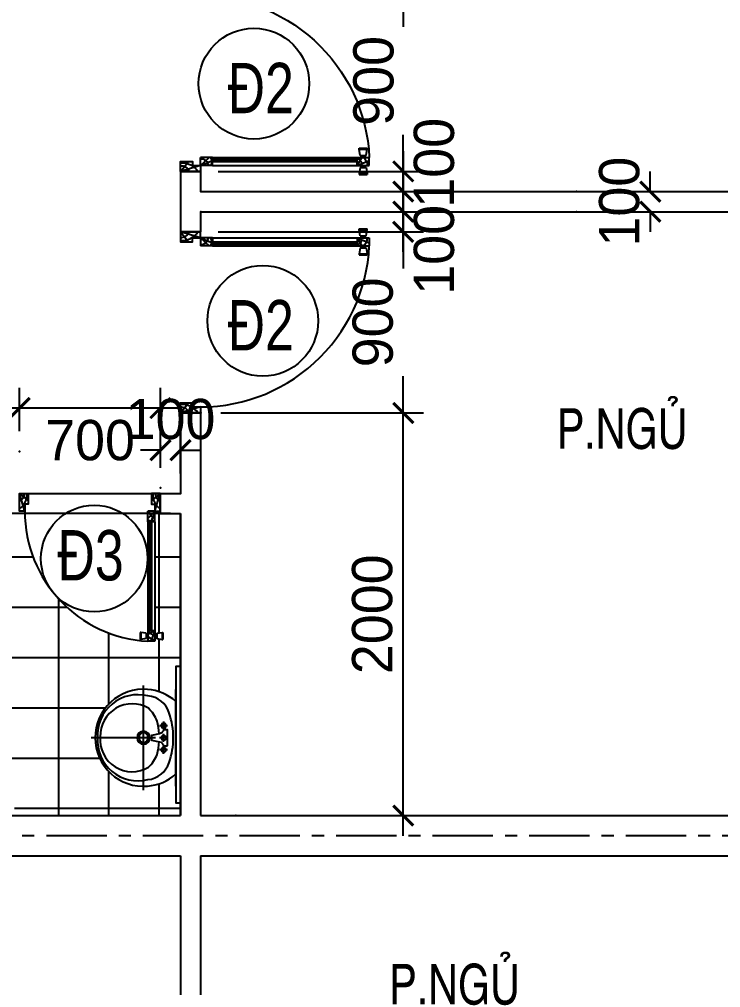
# Model space of a CAD drawing. Header units: inches. Extents: x -844707 to -690155, y -211546 to -175871.
# Drawn here: x -740182 to -736695, y -188168 to -183357 of the extents above; entities that cross this region are included whole.
import ezdxf

# ---------------------------------------------------------------- set-up
doc = ezdxf.new("R2010")
doc.units = ezdxf.units.IN
doc.header["$LTSCALE"] = 48
doc.header["$MEASUREMENT"] = 0
doc.linetypes.add('CENTER', pattern=[2, 1.25, -0.25, 0.25, -0.25])
for name, color, linetype in [('DWGSHARE.com-1HATCHCO-DWGSHARE.com', 8, 'Continuous'), ('DWGSHARE.com-CUA-DWGSHARE.com', 231, 'Continuous'), ('DWGSHARE.com-DIM-DWGSHARE.com', 251, 'Continuous'), ('DWGSHARE.com-HATCH-DWGSHARE.com', 8, 'Continuous'), ('DWGSHARE.com-LAYER1-DWGSHARE.com', 150, 'Continuous'), ('DWGSHARE.com-NET-DWGSHARE.com', 245, 'Continuous'), ('DWGSHARE.com-text-DWGSHARE.com', 3, 'Continuous'), ('DWGSHARE.com-truc-DWGSHARE.com', 250, 'CENTER'), ('DWGSHARE.com-TUONG-DWGSHARE.com', 7, 'Continuous')]:
    doc.layers.add(name, color=color, linetype=linetype)
doc.layers.add('DWGSHARE.com-DefPoints-DWGSHARE.com', color=7, linetype='Continuous', plot=False)
doc.styles.add('KTEN', font='', dxfattribs={"width": 0.9})
doc.styles.add('VNI-AVO', font='')
doc.styles.get('KTEN').set_extended_font_data('VNI-Helve-Condense')
doc.styles.get('VNI-AVO').set_extended_font_data('VNI-Avo')
doc.dimstyles.new('tl1-100', dxfattribs={"dimtxt": 200, "dimasz": 100, "dimexe": 100, "dimexo": 100, "dimgap": 50, "dimtad": 1, "dimdec": 0, "dimzin": 0, "dimdsep": 46, "dimtxsty": 'VNI-AVO', "dimblk": 'ARCHTICK', "dimcen": 1, "dimdle": 100, "dimclrd": 256, "dimclre": 256, "dimclrt": 2, "dimadec": 0, "dimazin": 0, "dimtfac": 1, "dimtdec": 0, "dimtix": 1, "dimtofl": 0, "dimtmove": 2, "dimatfit": 3, "dimldrblk": 'ARCHTICK', "dimfxl": 1, "dimtolj": 2, "dimtzin": 0, "dimarcsym": 0})

# ---------------------------------------------------------------- blocks, each defined once
blk = doc.blocks.new('A$C070A4A40')
at = {"layer": 'DWGSHARE.com-1HATCHCO-DWGSHARE.com', "ltscale": 50}
for p, q in [((5715, 11430), (6985, 11430)), ((6350, 12065), (6350, 10795)), ((7620, 11430), (8890, 11430)), ((8255, 12065), (8255, 10795)), ((10795, 11430), (9525, 11430)), ((10160, 12065), (10160, 10795)), ((8255, 10160), (8255, 0)), ((0, 8255), (16510, 8255))]:
    blk.add_line(p, q, dxfattribs=at)
for points in [[(13970, 13335, -0.1732137), (15875, 8890, -0.4410793), (8255, 635, -0.4410793), (635, 8890, -0.1732137), (2540, 13335)], [(8872, 10703, -0.0463193), (10871, 10403, -0.1135144), (12902, 9046, -0.5923118), (8404, 1416, -0.6103479), (3608, 9046, -0.1135144), (5639, 10403, -0.0463193), (7638, 10703, -0.0463193)], [(6985, 12065), (9525, 12065), (9525, 11430, 0.2455223), (8890, 10795), (8636, 9525), (7874, 9525), (7620, 10795, 0.2833923), (6985, 11430), (6985, 12065)]]:
    blk.add_lwpolyline(points, format="xyb", dxfattribs=at)
blk.add_lwpolyline([(635, 13335), (15875, 13335)], dxfattribs=at)
blk.add_lwpolyline([(12140, 12308, -0.3234981), (14857, 8928, -0.5095126), (8255, 1015, -0.509742), (1654, 8932, -0.3041567), (4366, 12306, -0.1664175)], format="xyb", close=True, dxfattribs=at)
for centre, radius in [((6350, 11430), 381), ((8255, 11430), 381), ((10160, 11430), 381), ((8255, 8255), 1016), ((8255, 8255), 762)]:
    blk.add_circle(centre, radius, dxfattribs=at)
blk = doc.blocks.new('LAVABO')
at = {"layer": 'DWGSHARE.com-1HATCHCO-DWGSHARE.com', "ltscale": 50}
blk.add_blockref('A$C070A4A40', (-8255, -13335), dxfattribs=at)
blk = doc.blocks.new('lvbguong')
at = {"layer": 'DWGSHARE.com-HATCH-DWGSHARE.com'}
blk.add_lwpolyline([(-9740, 181432.8), (-9716.7, 181432.8), (-9716.7, 180756.3), (-9740, 180756.3)], close=True, dxfattribs=at)
at = {"layer": 'DWGSHARE.com-LAYER1-DWGSHARE.com', "xscale": 0.03149606299120933, "yscale": 0.03149606299120933, "zscale": 0.03149606299120933, "rotation": 90}
blk.add_blockref('LAVABO', (-9716.7, 181079.1), dxfattribs=at)
blk = doc.blocks.new('D-01-800')
at = {"color": 1}
for p, q in [((-15, 788.9), (-15, 828.9)), ((-10, 828.9), (-15, 828.9)), ((20, 823.9), (-10, 828.9)), ((-10, 788.9), (-10, 828.9)), ((30, 778.9), (54.1, 838.9)), ((80, 823.9), (110, 828.9)), ((110, 788.9), (110, 828.9)), ((110, 828.9), (115, 828.9)), ((115, 788.9), (115, 828.9)), ((-10, 788.9), (-15, 788.9)), ((20, 793.9), (-10, 788.9)), ((20, 793.9), (20, 823.9)), ((30, 818.9), (20, 818.9)), ((30, 798.9), (20, 798.9)), ((30, 778.9), (70, 801.4)), ((70, 818.9), (80, 818.9)), ((70, 798.9), (80, 798.9)), ((80, 793.9), (80, 823.9)), ((80, 793.9), (110, 788.9)), ((110, 788.9), (115, 788.9)), ((30, 100), (54.1, 160)), ((30, 100), (70, 142.5)), ((30, 100), (0, 0)), ((770, 100), (800, 0)), ((0, 0), (50, 40.7)), ((800, 0), (750, 40.7))]:
    blk.add_line(p, q, dxfattribs=at)
at = {"color": 3}
for p, q in [((30, 838.9), (70, 838.9)), ((30, 778.9), (30, 838.9)), ((70, 778.9), (70, 838.9)), ((30, 778.9), (70, 778.9)), ((30, 160), (70, 160)), ((30, 160), (30, 100)), ((70, 160), (70, 100)), ((30, 100), (70, 100))]:
    blk.add_line(p, q, dxfattribs=at)
for p, q in [((30, 160), (30, 778.9)), ((50, 160), (50, 778.9)), ((60, 160), (60, 778.9)), ((70, 160), (70, 778.9))]:
    blk.add_line(p, q)
for points in [[(30, 60), (30, 100), (0, 100), (0, 0), (50, 0), (50, 60)], [(770, 60), (770, 100), (800, 100), (800, 0), (750, 0), (750, 60)]]:
    blk.add_lwpolyline(points, close=True, dxfattribs=at)
at = {"color": 1}
for centre, radius, start, end in [((34.1, 786.4), 42, 31.3101, 95.6269), ((30, 100), 740, 0, 86.9014), ((39.4, 776.4), 24.2, 6.0418, 112.8937), ((50, 121.4), 34.3, 54.3272, 125.7567), ((24.1, 100.8), 39.4, 358.8582, 81.3705), ((-53.7, 7.7), 96.3, 355.3922, 56.0902), ((853.7, 7.7), 96.3, 123.9098, 184.6078), ((-12.7, 4.4), 41, 353.8612, 71.9572), ((812.7, 4.4), 41, 108.0428, 186.1388)]:
    blk.add_arc(centre, radius, start, end, dxfattribs=at)
blk = doc.blocks.new('D-01-900')
at = {"color": 1}
for p, q in [((-15, 889), (-15, 929)), ((-10, 929), (-15, 929)), ((20, 924), (-10, 929)), ((-10, 889), (-10, 929)), ((20, 894), (20, 924)), ((30, 919), (20, 919)), ((30, 879), (54.1, 939)), ((70, 919), (80, 919)), ((80, 924), (110, 929)), ((80, 894), (80, 924)), ((110, 889), (110, 929)), ((110, 929), (115, 929)), ((115, 889), (115, 929)), ((-10, 889), (-15, 889)), ((20, 894), (-10, 889)), ((30, 899), (20, 899)), ((30, 879), (70, 901.6)), ((70, 899), (80, 899)), ((80, 894), (110, 889)), ((110, 889), (115, 889)), ((30, 100), (54.1, 160)), ((30, 100), (0, 0)), ((30, 100), (70, 142.5)), ((870, 100), (900, 0)), ((0, 0), (50, 40.7)), ((900, 0), (850, 40.7))]:
    blk.add_line(p, q, dxfattribs=at)
at = {"color": 3}
for p, q in [((30, 939), (70, 939)), ((30, 879), (30, 939)), ((70, 879), (70, 939)), ((30, 879), (70, 879)), ((30, 160), (70, 160)), ((30, 160), (30, 100)), ((70, 160), (70, 100)), ((30, 100), (70, 100))]:
    blk.add_line(p, q, dxfattribs=at)
for p, q in [((30, 160), (30, 879)), ((50, 160), (50, 879)), ((60, 160), (60, 879)), ((70, 160), (70, 879))]:
    blk.add_line(p, q)
for points in [[(30, 60), (30, 100), (0, 100), (0, 0), (50, 0), (50, 60)], [(870, 60), (870, 100), (900, 100), (900, 0), (850, 0), (850, 60)]]:
    blk.add_lwpolyline(points, close=True, dxfattribs=at)
at = {"color": 1}
for centre, radius, start, end in [((34.1, 886.5), 42, 31.3101, 95.6269), ((30, 100), 840, 357.2706, 87.2706), ((39.4, 876.5), 24.2, 6.0418, 112.8937), ((50, 121.4), 34.3, 54.3272, 125.7567), ((24.1, 100.8), 39.4, 358.8582, 81.3705), ((-53.7, 7.7), 96.3, 355.3922, 56.0902), ((953.7, 7.7), 96.3, 123.9098, 184.6078), ((-12.7, 4.4), 41, 353.8612, 71.9572), ((912.7, 4.4), 41, 108.0428, 186.1388)]:
    blk.add_arc(centre, radius, start, end, dxfattribs=at)
blk = doc.blocks.new('_ArchTick')
at = {"color": 0, "linetype": 'ByBlock', "const_width": 0.15}
blk.add_lwpolyline([(-0.5, -0.5), (0.5, 0.5)], dxfattribs=at)
blk = doc.blocks.new('*D655')
at = {"layer": 'DWGSHARE.com-DefPoints-DWGSHARE.com', "color": 0, "transparency": 16777216}
for p in [(-739280.1, -185313.1), (-738273.1, -185313.1), (-739104.6, -187313.1)]:
    blk.add_point(p, dxfattribs=at)
at = {"layer": 'DWGSHARE.com-DIM-DWGSHARE.com', "lineweight": -2, "transparency": 16777216}
for p, q in [((-738273.1, -187413.1), (-738273.1, -185213.1)), ((-739180.1, -185313.1), (-738173.1, -185313.1)), ((-739004.6, -187313.1), (-738173.1, -187313.1))]:
    blk.add_line(p, q, dxfattribs=at)
at = {"layer": 'DWGSHARE.com-DIM-DWGSHARE.com', "lineweight": -2, "transparency": 16777216, "xscale": 100, "yscale": 100, "zscale": 100}
for p, rotation in [((-738273.1, -185313.1), 90), ((-738273.1, -187313.1), 270)]:
    blk.add_blockref('_ArchTick', p, dxfattribs=dict(at, rotation=rotation))
at = {"layer": 'DWGSHARE.com-DIM-DWGSHARE.com', "color": 2, "transparency": 16777216, "insert": (-738426.6, -186313.1), "char_height": 200, "attachment_point": 5, "rotation": 90, "style": 'VNI-AVO'}
blk.add_mtext('\\A2;2000', dxfattribs=at)
blk = doc.blocks.new('*D656')
at = {"layer": 'DWGSHARE.com-DefPoints-DWGSHARE.com', "color": 0, "transparency": 16777216}
for p in [(-739280.1, -184313.1), (-738273.1, -184313.1), (-739292.5, -184413.1)]:
    blk.add_point(p, dxfattribs=at)
at = {"layer": 'DWGSHARE.com-DIM-DWGSHARE.com', "lineweight": -2, "transparency": 16777216}
for p, q in [((-738273.1, -184513.1), (-738273.1, -184213.1)), ((-739180.1, -184313.1), (-738173.1, -184313.1)), ((-739192.5, -184413.1), (-738173.1, -184413.1))]:
    blk.add_line(p, q, dxfattribs=at)
at = {"layer": 'DWGSHARE.com-DIM-DWGSHARE.com', "lineweight": -2, "transparency": 16777216, "xscale": 100, "yscale": 100, "zscale": 100}
for p, rotation in [((-738273.1, -184313.1), 90), ((-738273.1, -184413.1), 270)]:
    blk.add_blockref('_ArchTick', p, dxfattribs=dict(at, rotation=rotation))
at = {"layer": 'DWGSHARE.com-DIM-DWGSHARE.com', "color": 2, "transparency": 16777216, "insert": (-738119.6, -184502.5), "char_height": 200, "attachment_point": 5, "rotation": 90, "style": 'VNI-AVO'}
blk.add_mtext('\\A2;100', dxfattribs=at)
blk = doc.blocks.new('*D657')
at = {"layer": 'DWGSHARE.com-DefPoints-DWGSHARE.com', "color": 0, "transparency": 16777216}
for p in [(-739292.5, -184413.1), (-738273.1, -184413.1), (-739280.1, -185313.1)]:
    blk.add_point(p, dxfattribs=at)
at = {"layer": 'DWGSHARE.com-DIM-DWGSHARE.com', "lineweight": -2, "transparency": 16777216}
for p, q in [((-738273.1, -184313.1), (-738273.1, -184595.2)), ((-739192.5, -184413.1), (-738173.1, -184413.1)), ((-738273.1, -185413.1), (-738273.1, -185130.9)), ((-739180.1, -185313.1), (-738173.1, -185313.1))]:
    blk.add_line(p, q, dxfattribs=at)
at = {"layer": 'DWGSHARE.com-DIM-DWGSHARE.com', "lineweight": -2, "transparency": 16777216, "xscale": 100, "yscale": 100, "zscale": 100}
for p, rotation in [((-738273.1, -184413.1), 90), ((-738273.1, -185313.1), 270)]:
    blk.add_blockref('_ArchTick', p, dxfattribs=dict(at, rotation=rotation))
at = {"layer": 'DWGSHARE.com-DIM-DWGSHARE.com', "color": 2, "transparency": 16777216, "insert": (-738423.9, -184863.1), "char_height": 200, "attachment_point": 5, "rotation": 90, "style": 'VNI-AVO'}
blk.add_mtext('\\A2;900', dxfattribs=at)
blk = doc.blocks.new('*D658')
at = {"layer": 'DWGSHARE.com-DefPoints-DWGSHARE.com', "color": 0, "transparency": 16777216}
for p in [(-739292.5, -184113.1), (-739280.1, -184213.1), (-738273.1, -184213.1)]:
    blk.add_point(p, dxfattribs=at)
at = {"layer": 'DWGSHARE.com-DIM-DWGSHARE.com', "lineweight": -2, "transparency": 16777216}
for p, q in [((-738273.1, -184013.1), (-738273.1, -184313.1)), ((-739192.5, -184113.1), (-738173.1, -184113.1)), ((-739180.1, -184213.1), (-738173.1, -184213.1))]:
    blk.add_line(p, q, dxfattribs=at)
at = {"layer": 'DWGSHARE.com-DIM-DWGSHARE.com', "lineweight": -2, "transparency": 16777216, "xscale": 100, "yscale": 100, "zscale": 100}
for p, rotation in [((-738273.1, -184113.1), 90), ((-738273.1, -184213.1), 270)]:
    blk.add_blockref('_ArchTick', p, dxfattribs=dict(at, rotation=rotation))
at = {"layer": 'DWGSHARE.com-DIM-DWGSHARE.com', "color": 2, "transparency": 16777216, "insert": (-738119.6, -184070), "char_height": 200, "attachment_point": 5, "rotation": 90, "style": 'VNI-AVO'}
blk.add_mtext('\\A2;100', dxfattribs=at)
blk = doc.blocks.new('*D659')
at = {"layer": 'DWGSHARE.com-DefPoints-DWGSHARE.com', "color": 0, "transparency": 16777216}
for p in [(-739280.1, -183213.1), (-739292.5, -184113.1), (-738273.1, -184113.1)]:
    blk.add_point(p, dxfattribs=at)
at = {"layer": 'DWGSHARE.com-DIM-DWGSHARE.com', "lineweight": -2, "transparency": 16777216}
for p, q in [((-738273.1, -183113.1), (-738273.1, -183395.2)), ((-739180.1, -183213.1), (-738173.1, -183213.1)), ((-738273.1, -184213.1), (-738273.1, -183930.9)), ((-739192.5, -184113.1), (-738173.1, -184113.1))]:
    blk.add_line(p, q, dxfattribs=at)
at = {"layer": 'DWGSHARE.com-DIM-DWGSHARE.com', "lineweight": -2, "transparency": 16777216, "xscale": 100, "yscale": 100, "zscale": 100}
for p, rotation in [((-738273.1, -183213.1), 90), ((-738273.1, -184113.1), 270)]:
    blk.add_blockref('_ArchTick', p, dxfattribs=dict(at, rotation=rotation))
at = {"layer": 'DWGSHARE.com-DIM-DWGSHARE.com', "color": 2, "transparency": 16777216, "insert": (-738420.3, -183663.1), "char_height": 200, "attachment_point": 5, "rotation": 90, "style": 'VNI-AVO'}
blk.add_mtext('\\A2;900', dxfattribs=at)
blk = doc.blocks.new('*D665')
at = {"layer": 'DWGSHARE.com-DefPoints-DWGSHARE.com', "color": 0, "transparency": 16777216}
for p in [(-737411.5, -184213.1), (-737411.5, -184313.1), (-737045.1, -184313.1)]:
    blk.add_point(p, dxfattribs=at)
at = {"layer": 'DWGSHARE.com-DIM-DWGSHARE.com', "lineweight": -2, "transparency": 16777216}
for p, q in [((-737045.1, -184213.1), (-737045.1, -184113.1)), ((-737311.5, -184213.1), (-736945.1, -184213.1)), ((-737311.5, -184313.1), (-736945.1, -184313.1)), ((-737045.1, -184313.1), (-737045.1, -184413.1))]:
    blk.add_line(p, q, dxfattribs=at)
at = {"layer": 'DWGSHARE.com-DIM-DWGSHARE.com', "lineweight": -2, "transparency": 16777216, "xscale": 100, "yscale": 100, "zscale": 100}
for p, rotation in [((-737045.1, -184213.1), 270), ((-737045.1, -184313.1), 90)]:
    blk.add_blockref('_ArchTick', p, dxfattribs=dict(at, rotation=rotation))
at = {"layer": 'DWGSHARE.com-DIM-DWGSHARE.com', "color": 2, "transparency": 16777216, "insert": (-737198.6, -184263.1), "char_height": 200, "attachment_point": 5, "rotation": 90, "style": 'VNI-AVO'}
blk.add_mtext('\\A2;100', dxfattribs=at)
blk = doc.blocks.new('*D675')
at = {"layer": 'DWGSHARE.com-DefPoints-DWGSHARE.com', "color": 0, "transparency": 16777216}
for p in [(-741480.4, -185288.6), (-741480.4, -185503.8), (-740180.2, -185503.8)]:
    blk.add_point(p, dxfattribs=at)
at = {"layer": 'DWGSHARE.com-DIM-DWGSHARE.com', "lineweight": -2, "transparency": 16777216}
for p, q in [((-741480.4, -185403.8), (-741480.4, -185188.6)), ((-740180.2, -185403.8), (-740180.2, -185188.6)), ((-740080.2, -185288.6), (-741580.4, -185288.6))]:
    blk.add_line(p, q, dxfattribs=at)
at = {"layer": 'DWGSHARE.com-DIM-DWGSHARE.com', "lineweight": -2, "transparency": 16777216, "xscale": 100, "yscale": 100, "zscale": 100, "rotation": 180}
blk.add_blockref('_ArchTick', (-741480.4, -185288.6), dxfattribs=at)
at = {"layer": 'DWGSHARE.com-DIM-DWGSHARE.com', "lineweight": -2, "transparency": 16777216, "xscale": 100, "yscale": 100, "zscale": 100}
blk.add_blockref('_ArchTick', (-740180.2, -185288.6), dxfattribs=at)
at = {"layer": 'DWGSHARE.com-DIM-DWGSHARE.com', "color": 2, "transparency": 16777216, "insert": (-740830.3, -185135.1), "char_height": 200, "attachment_point": 5, "style": 'VNI-AVO'}
blk.add_mtext('\\A2;1300', dxfattribs=at)
blk = doc.blocks.new('*D676')
at = {"layer": 'DWGSHARE.com-DefPoints-DWGSHARE.com', "color": 0, "transparency": 16777216}
for p in [(-740180.2, -185288.6), (-739480.1, -185476.2), (-740180.2, -185503.8)]:
    blk.add_point(p, dxfattribs=at)
at = {"layer": 'DWGSHARE.com-DIM-DWGSHARE.com', "lineweight": -2, "transparency": 16777216}
for p, q in [((-740180.2, -185403.8), (-740180.2, -185188.6)), ((-739480.1, -185376.2), (-739480.1, -185188.6)), ((-739380.1, -185288.6), (-740280.2, -185288.6))]:
    blk.add_line(p, q, dxfattribs=at)
at = {"layer": 'DWGSHARE.com-DIM-DWGSHARE.com', "lineweight": -2, "transparency": 16777216, "xscale": 100, "yscale": 100, "zscale": 100, "rotation": 180}
blk.add_blockref('_ArchTick', (-740180.2, -185288.6), dxfattribs=at)
at = {"layer": 'DWGSHARE.com-DIM-DWGSHARE.com', "lineweight": -2, "transparency": 16777216, "xscale": 100, "yscale": 100, "zscale": 100}
blk.add_blockref('_ArchTick', (-739480.1, -185288.6), dxfattribs=at)
at = {"layer": 'DWGSHARE.com-DIM-DWGSHARE.com', "color": 2, "transparency": 16777216, "insert": (-739830.2, -185449.3), "char_height": 200, "attachment_point": 5, "style": 'VNI-AVO'}
blk.add_mtext('\\A2;700', dxfattribs=at)
blk = doc.blocks.new('*D677')
at = {"layer": 'DWGSHARE.com-DefPoints-DWGSHARE.com', "color": 0, "transparency": 16777216}
for p in [(-739480.1, -185497.8), (-739480.1, -185685.5), (-739380.1, -185713.1)]:
    blk.add_point(p, dxfattribs=at)
at = {"layer": 'DWGSHARE.com-DIM-DWGSHARE.com', "lineweight": -2, "transparency": 16777216}
for p, q in [((-739480.1, -185585.5), (-739480.1, -185397.8)), ((-739380.1, -185613.1), (-739380.1, -185397.8)), ((-739480.1, -185497.8), (-739580.1, -185497.8)), ((-739380.1, -185497.8), (-739280.1, -185497.8))]:
    blk.add_line(p, q, dxfattribs=at)
at = {"layer": 'DWGSHARE.com-DIM-DWGSHARE.com', "lineweight": -2, "transparency": 16777216, "xscale": 100, "yscale": 100, "zscale": 100}
blk.add_blockref('_ArchTick', (-739480.1, -185497.8), dxfattribs=at)
at = {"layer": 'DWGSHARE.com-DIM-DWGSHARE.com', "lineweight": -2, "transparency": 16777216, "xscale": 100, "yscale": 100, "zscale": 100, "rotation": 180}
blk.add_blockref('_ArchTick', (-739380.1, -185497.8), dxfattribs=at)
at = {"layer": 'DWGSHARE.com-DIM-DWGSHARE.com', "color": 2, "transparency": 16777216, "insert": (-739430.1, -185344.3), "char_height": 200, "attachment_point": 5, "style": 'VNI-AVO'}
blk.add_mtext('\\A2;100', dxfattribs=at)

msp = doc.modelspace()

# ---------------------------------------------------------------- hatches: boundary and pattern name
at = {"layer": 'DWGSHARE.com-HATCH-DWGSHARE.com'}
h = msp.add_hatch(dxfattribs=at)
h.set_pattern_fill('ANSI37', color=256, scale=2000, angle=45, style=0)
h.set_pattern_definition([(90, (-1492236.2, 3222.64), (250, 4e-14), []), (7e-15, (-1492236.2, 3222.64), (4e-14, -250), [])])
edge = h.paths.add_edge_path()
edge.add_line((-741380.5, -185813.1), (-740180.4, -185813.1))
edge.add_line((-740180.4, -185813.1), (-740180.4, -185800.6))
edge.add_line((-740180.4, -185800.6), (-740154.1, -185800.6))
edge.add_arc((-739506.7, -185800.6), 647.4, 180, 266.9014)
edge.add_line((-739541.7, -186447), (-739506.7, -186447))
edge.add_line((-739506.7, -186447), (-739506.7, -186429.5))
edge.add_line((-739506.7, -186429.5), (-739498, -186429.5))
edge.add_line((-739498, -186429.5), (-739498, -186433.9))
edge.add_line((-739498, -186433.9), (-739471.8, -186438.2))
edge.add_line((-739471.8, -186438.2), (-739467.4, -186438.2))
edge.add_line((-739467.4, -186438.2), (-739467.4, -186403.2))
edge.add_line((-739467.4, -186403.2), (-739471.8, -186403.2))
edge.add_line((-739471.8, -186403.2), (-739498, -186407.6))
edge.add_line((-739498, -186407.6), (-739498, -186412))
edge.add_line((-739498, -186412), (-739506.7, -186412))
edge.add_line((-739506.7, -186412), (-739506.7, -186394.5))
edge.add_line((-739506.7, -186394.5), (-739506.7, -185853))
edge.add_line((-739506.7, -185853), (-739506.7, -185800.6))
edge.add_line((-739506.7, -185800.6), (-739480.3, -185800.6))
edge.add_line((-739480.3, -185800.6), (-739480.3, -185813.1))
edge.add_line((-739480.3, -185813.1), (-739380.3, -185813.1))
edge.add_line((-739380.3, -185813.1), (-739380.3, -186572.9))
edge.add_line((-739380.3, -186572.9), (-739403.5, -186572.9))
edge.add_line((-739403.5, -186572.9), (-739403.5, -186746.7))
edge.add_arc((-739557.5, -186912.7), 226.4, 407.1476, 446.4552)
edge.add_arc((-739564, -186925.4), 239.6, 445.1068, 540.312)
edge.add_arc((-739564, -186928), 239.6, 539.688, 634.8932)
edge.add_arc((-739557.5, -186940.7), 226.4, 273.5448, 312.8524)
edge.add_line((-739403.5, -187106.7), (-739403.5, -187249.4))
edge.add_line((-739403.5, -187249.4), (-739380.3, -187249.4))
edge.add_line((-739380.3, -187249.4), (-739380.3, -187313.1))
edge.add_line((-739380.3, -187313.1), (-740199.8, -187313.1))
edge.add_line((-740199.8, -187313.1), (-740199.8, -187309.7))
edge.add_line((-740199.8, -187309.7), (-740211, -187301.9))
edge.add_line((-740211, -187301.9), (-740211, -187290.4))
edge.add_ellipse((-740215.7, -187286.6), major_axis=(0, 6.13), ratio=1, start_angle=229.2845, end_angle=310.7155)
edge.add_line((-740211.1, -187282.6), (-740206.3, -187282.6))
edge.add_line((-740206.3, -187282.6), (-740206.3, -187280))
edge.add_spline(control_points=[(-740206.3, -187280), (-740206.9, -187266.6), (-740207.4, -187252), (-740207.9, -187235.3), (-740211.2, -187229.6), (-740217.7, -187225.5), (-740235.2, -187224.1), (-740251.8, -187222.2), (-740269.7, -187222.4), (-740274.3, -187217.6), (-740275, -187214.4), (-740275.5, -187212.6)], knot_values=[0, 0, 0, 0, 2564.883919, 2784.580506, 3167.09667, 3757.053596, 4158.914698, 6489.176167, 7087.680095, 7332.065807, 7692.426366, 7692.426366, 7692.426366, 7692.426366], degree=3, periodic=0)
edge.add_line((-740275.5, -187212.6), (-740284.2, -187136))
edge.add_ellipse((-740299.8, -187143.3), major_axis=(0, 17.2), ratio=1, start_angle=294.9861, end_angle=424.8899)
edge.add_line((-740315.3, -187136), (-740324.1, -187212.6))
edge.add_spline(control_points=[(-740324.1, -187212.6), (-740324.5, -187214.4), (-740325.3, -187217.6), (-740329.9, -187222.4), (-740347.8, -187222.2), (-740364.3, -187224.1), (-740381.9, -187225.5), (-740388.4, -187229.6), (-740391.6, -187235.3), (-740392.1, -187252), (-740392.7, -187266.6), (-740393.2, -187280)], knot_values=[0, 0, 0, 0, 360.360559, 604.746271, 1203.250199, 3533.511668, 3935.37277, 4525.329696, 4907.84586, 5127.542447, 7692.426366, 7692.426366, 7692.426366, 7692.426366], degree=3, periodic=0)
edge.add_ellipse((-740395.1, -187284.2), major_axis=(1.13, 1.13), ratio=1, start_angle=45.1216, end_angle=103.0246)
edge.add_ellipse((-740391.3, -187286.6), major_axis=(-4.34, 4.34), ratio=1, start_angle=13.0246, end_angle=76.9754)
edge.add_ellipse((-740395.1, -187289), major_axis=(-1.13, 1.13), ratio=1, start_angle=76.9754, end_angle=135)
edge.add_ellipse((-740399.7, -187286.6), major_axis=(0, 6.13), ratio=1, start_angle=229.2845, end_angle=310.7155, ccw=False)
edge.add_line((-740395.1, -187290.6), (-740388.6, -187290.6))
edge.add_line((-740388.6, -187290.6), (-740388.6, -187301.9))
edge.add_line((-740388.6, -187301.9), (-740399.8, -187309.7))
edge.add_line((-740399.8, -187309.7), (-740399.8, -187313.1))
edge.add_line((-740399.8, -187313.1), (-740980.2, -187313.1))
edge.add_line((-740980.2, -187313.1), (-740980.2, -187013.1))
edge.add_line((-740980.2, -187013.1), (-741380.5, -187013.1))
edge.add_line((-741380.5, -187013.1), (-741380.5, -185813.1))
edge = h.paths.add_edge_path(flags=17)
edge.add_ellipse((-740204.5, -187284.2), major_axis=(1.13, 1.13), ratio=1, start_angle=346.9754, end_angle=404.8784, ccw=False)
edge.add_ellipse((-740208.3, -187286.6), major_axis=(-4.34, 4.34), ratio=1, start_angle=193.0246, end_angle=256.9754, ccw=False)
edge.add_ellipse((-740204.5, -187289), major_axis=(-1.13, 1.13), ratio=1, start_angle=135.1216, end_angle=193.0246, ccw=False)
edge.add_ellipse((-740199.8, -187286.6), major_axis=(0, 6.13), ratio=1, start_angle=49.2845, end_angle=130.7155)

# ---------------------------------------------------------------- linework, layer by layer
at = {"layer": 'DWGSHARE.com-CUA-DWGSHARE.com'}
for centre, radius in [((-739015.6, -183676.9), 275), ((-738971.3, -184855.3), 275), ((-739809.3, -186036.3), 265)]:
    msp.add_circle(centre, radius, dxfattribs=at)
at = {"layer": 'DWGSHARE.com-DIM-DWGSHARE.com'}
msp.add_line((-739430.1, -185813.1), (-740298.3, -185813.1), dxfattribs=at)
at = {"layer": 'DWGSHARE.com-NET-DWGSHARE.com'}
msp.add_line((-740181, -185713.1), (-739481, -185713.1), dxfattribs=at)
at = {"layer": 'DWGSHARE.com-truc-DWGSHARE.com', "ltscale": 5}
msp.add_line((-733027.1, -187413.1), (-759552, -187413.1), dxfattribs=at)
at = {"layer": 'DWGSHARE.com-TUONG-DWGSHARE.com'}
for p, q in [((-739381, -184113.1), (-739281, -184113.1)), ((-739381, -184113.1), (-739381, -184413.1)), ((-739281, -184113.1), (-739381, -184113.1)), ((-739381, -184113.1), (-739281, -184113.1)), ((-739381, -184113.1), (-739281, -184113.1)), ((-739281, -184113.1), (-739281, -184213.1)), ((-739280, -184213.1), (-735380.8, -184213.1)), ((-739281, -184313.1), (-739281, -184413.1)), ((-739280, -184313.1), (-735573.8, -184313.1)), ((-739381, -184413.1), (-739281, -184413.1)), ((-739281, -184413.1), (-739381, -184413.1)), ((-739381, -184413.1), (-739281, -184413.1)), ((-739381, -184413.1), (-739281, -184413.1)), ((-739381, -185313.1), (-739281, -185313.1)), ((-739281, -185313.1), (-739381, -185313.1)), ((-739281, -185313.1), (-739381, -185313.1)), ((-739381, -185313.1), (-739381, -185713.1)), ((-739281, -185313.1), (-739281, -187313.1)), ((-739481, -185713.1), (-739481, -185813.1)), ((-739481, -185713.1), (-739381, -185713.1)), ((-739481, -185713.1), (-739481, -185813.1)), ((-739481, -185713.1), (-739381, -185713.1)), ((-739481, -185813.1), (-739381, -185813.1)), ((-739481, -185813.1), (-739381, -185813.1)), ((-739381, -187313.1), (-739381, -185813.1)), ((-739381, -185813.1), (-739381, -187313.1)), ((-740979.9, -187313.1), (-739381, -187313.1)), ((-739281, -187313.1), (-735580.8, -187313.1)), ((-742880.8, -187513.1), (-739381, -187513.1)), ((-739381, -187513.1), (-739381, -190263.6)), ((-739281, -187513.1), (-739281, -190263.6)), ((-739281, -187513.1), (-735580.8, -187513.1))]:
    msp.add_line(p, q, dxfattribs=at)

# ---------------------------------------------------------------- block references
at = {"layer": 'DWGSHARE.com-CUA-DWGSHARE.com', "xscale": -1, "rotation": 270}
msp.add_blockref('D-01-900', (-739381, -184113.1), dxfattribs=at)
at = {"layer": 'DWGSHARE.com-CUA-DWGSHARE.com', "rotation": 270}
msp.add_blockref('D-01-900', (-739381, -184413.1), dxfattribs=at)
at = {"layer": 'DWGSHARE.com-CUA-DWGSHARE.com', "xscale": 0.875, "yscale": 0.875, "zscale": 0.875, "rotation": 180}
msp.add_blockref('D-01-800', (-739481, -185713.1), dxfattribs=at)
at = {"layer": 'DWGSHARE.com-HATCH-DWGSHARE.com', "xscale": -1}
msp.add_blockref('lvbguong', (-749121, -368005.7), dxfattribs=at)

# ---------------------------------------------------------------- texts
at = {"layer": 'DWGSHARE.com-CUA-DWGSHARE.com', "style": 'KTEN', "width": 0.9}
for s, p in [('Ñ2', (-739146.4, -183823.6)), ('Ñ2', (-739146.4, -185002)), ('Ñ3', (-739992.1, -186145))]:
    msp.add_text(s, height=250, dxfattribs=at).set_placement(p)
at = {"layer": 'DWGSHARE.com-text-DWGSHARE.com', "char_height": 200, "width": 1261, "attachment_point": 3, "style": 'KTEN'}
for insert in [(-736860.1, -185289.8), (-737693.1, -188050.5)]:
    msp.add_mtext('P.NGUÛ', dxfattribs=dict(at, insert=insert))

# ---------------------------------------------------------------- dimensions: what is measured, and where the dimension line sits
at = {"layer": 'DWGSHARE.com-DIM-DWGSHARE.com'}
for base, p1, p2, angle, picture, middle in [((-738273.1, -184113.1), (-739280.1, -183213.1), (-739292.5, -184113.1), 90, '*D659', (-738420.3, -183663.1)), ((-738273.1, -184213.1), (-739292.5, -184113.1), (-739280.1, -184213.1), 90, '*D658', (-738119.6, -184070)), ((-738273.1, -184313.1), (-739292.5, -184413.1), (-739280.1, -184313.1), 270, '*D656', (-738119.6, -184502.5)), ((-738273.1, -184413.1), (-739280.1, -185313.1), (-739292.5, -184413.1), 270, '*D657', (-738423.9, -184863.1)), ((-740180.2, -185288.6), (-739480.1, -185476.2), (-740180.2, -185503.8), 180, '*D676', (-739830.2, -185449.3))]:
    dim = msp.add_linear_dim(base=base, p1=p1, p2=p2, angle=angle, dimstyle='tl1-100', dxfattribs=at)
    dim.commit()
    dim.dimension.update_dxf_attribs({"geometry": picture, "text_midpoint": middle, "dimtype": 160})
for base, p1, p2, angle, picture, middle in [((-737045.1, -184313.1), (-737411.5, -184213.1), (-737411.5, -184313.1), 90, '*D665', (-737198.6, -184263.1)), ((-741480.4, -185288.6), (-740180.2, -185503.8), (-741480.4, -185503.8), 180, '*D675', (-740830.3, -185135.1)), ((-739480.1, -185497.8), (-739380.1, -185713.1), (-739480.1, -185685.5), 180, '*D677', (-739430.1, -185344.3)), ((-738273.1, -185313.1), (-739104.6, -187313.1), (-739280.1, -185313.1), 270, '*D655', (-738426.6, -186313.1))]:
    dim = msp.add_linear_dim(base=base, p1=p1, p2=p2, angle=angle, dimstyle='tl1-100', dxfattribs=at)
    dim.commit()
    dim.dimension.update_dxf_attribs({"geometry": picture, "text_midpoint": middle})

doc.saveas('drawing.dxf')
